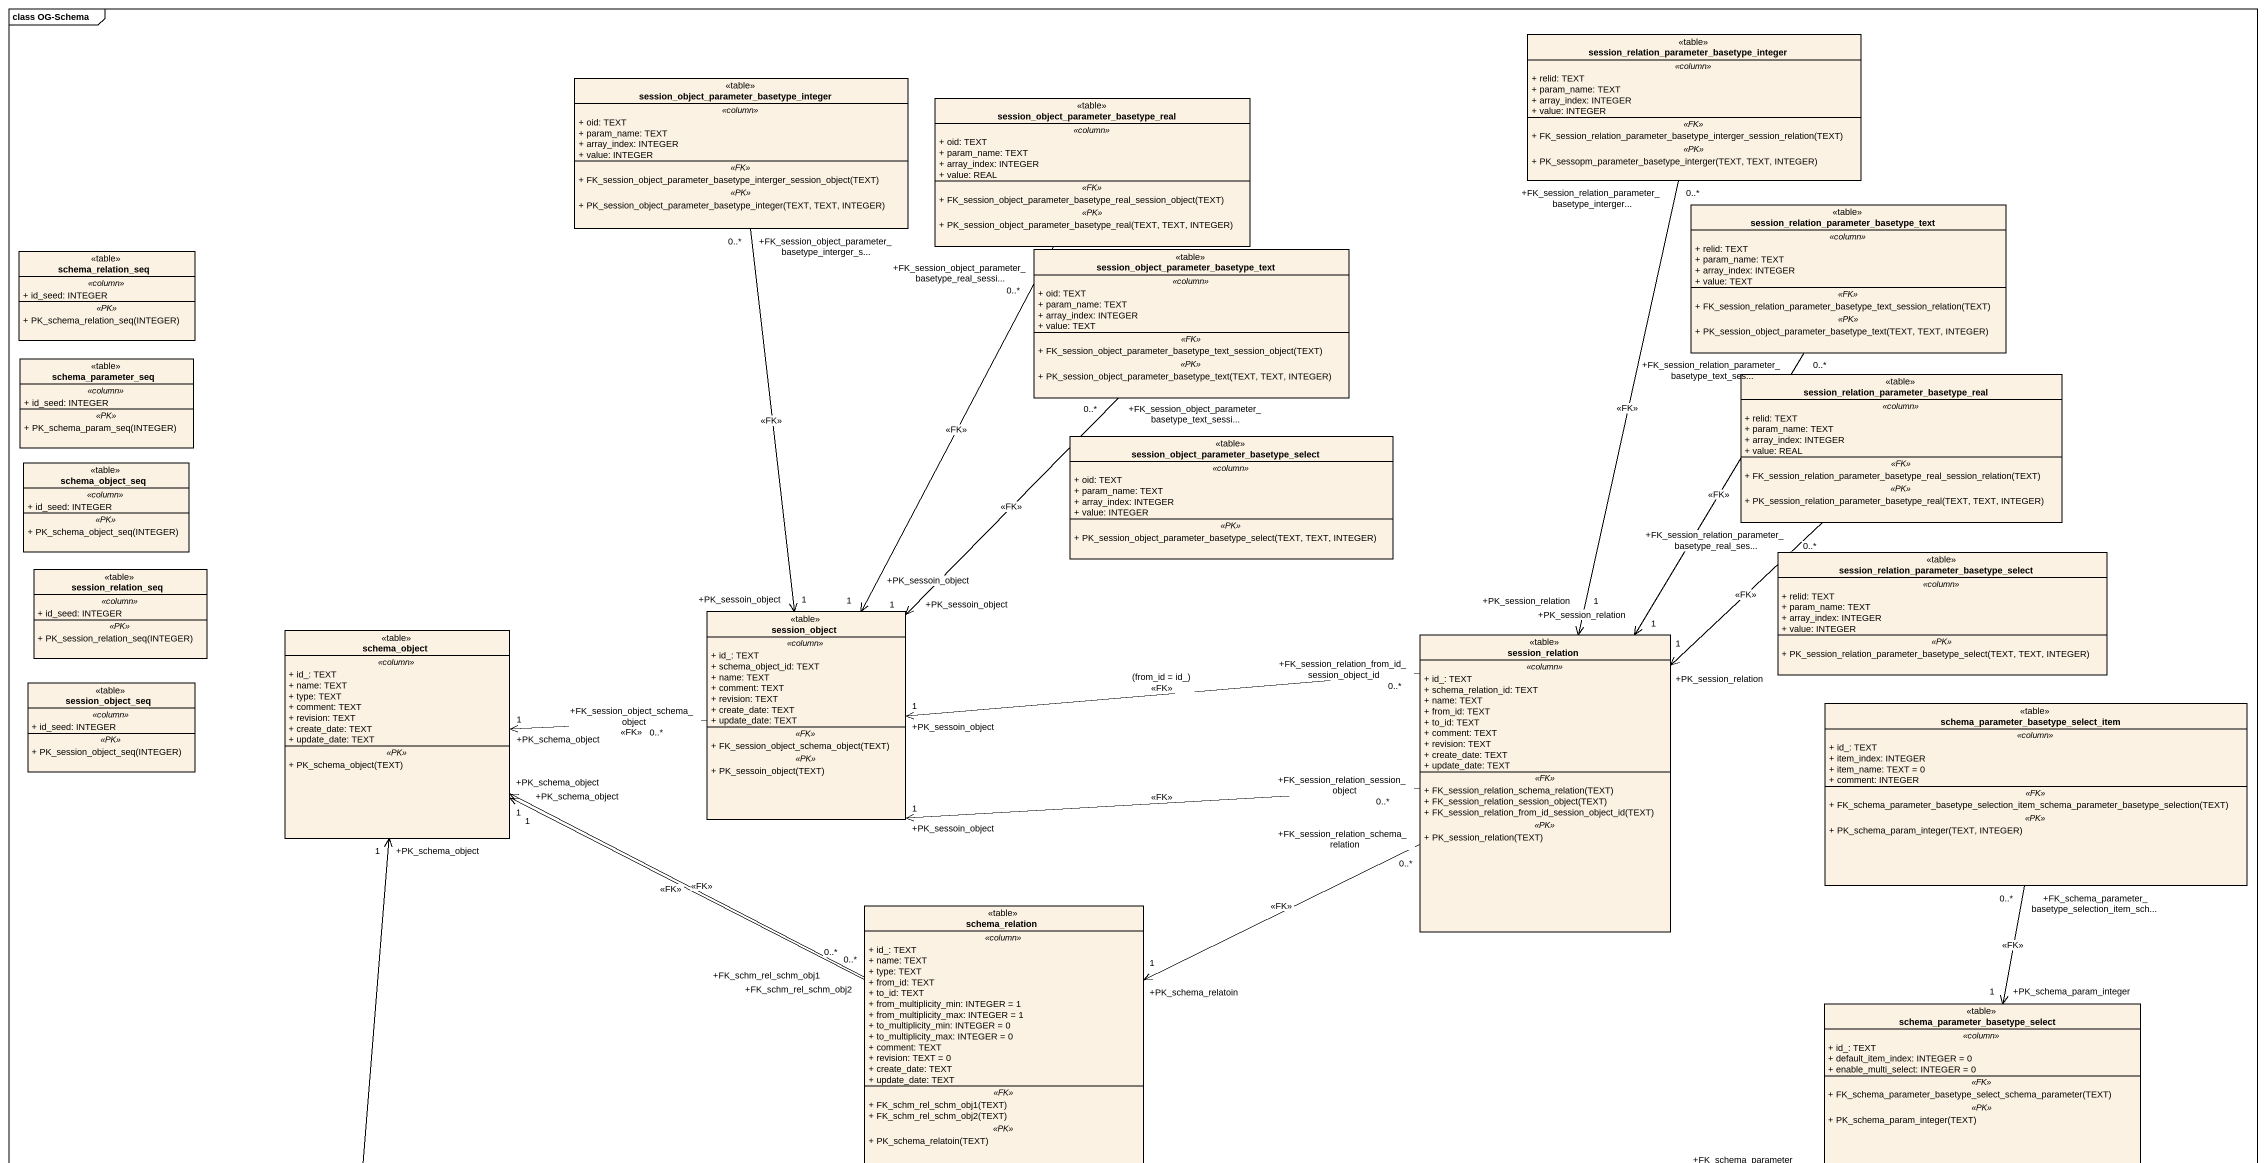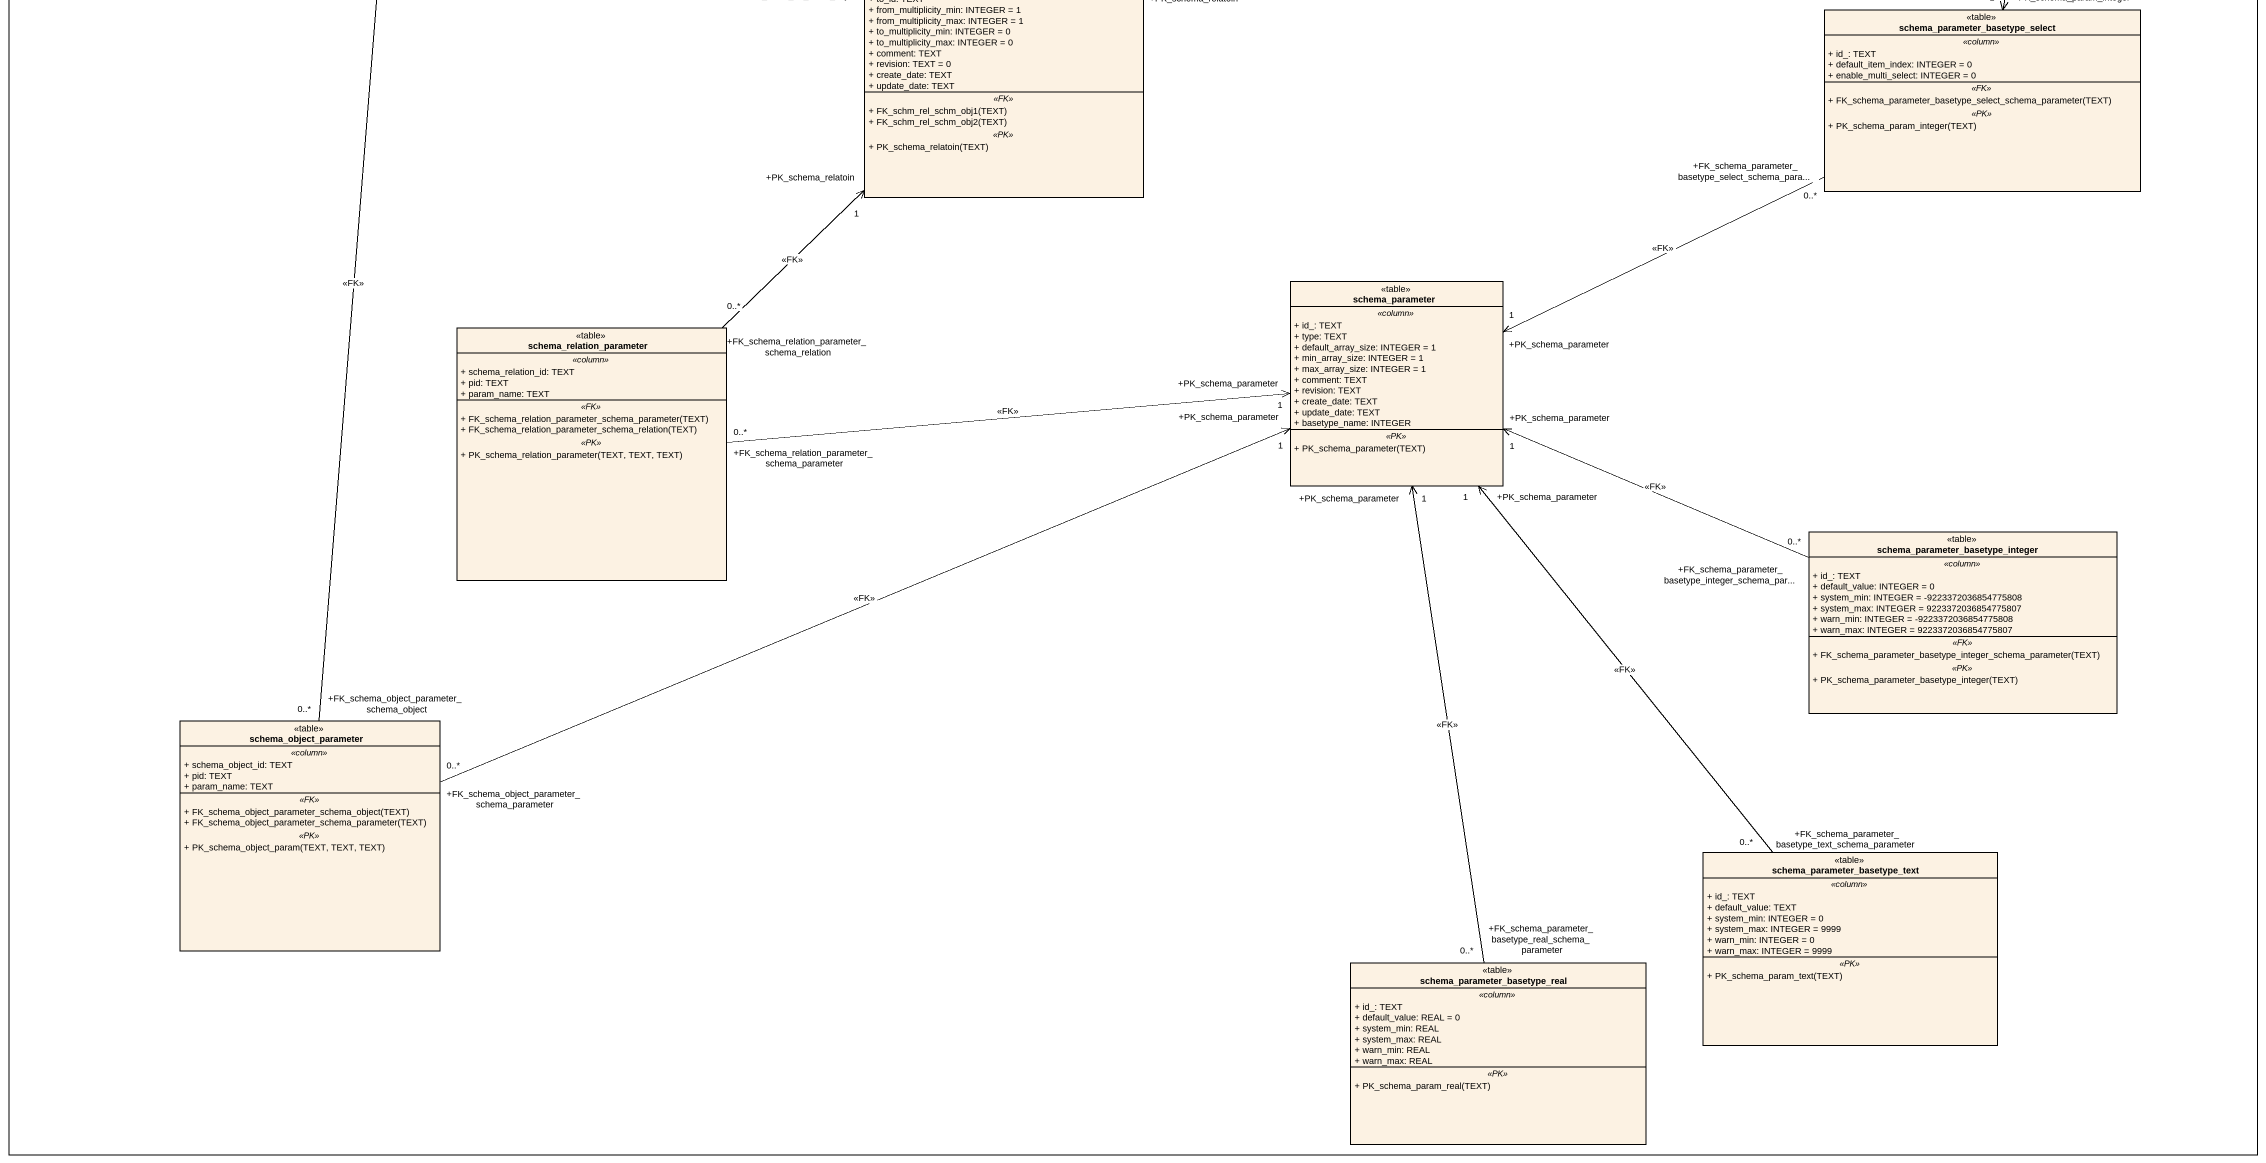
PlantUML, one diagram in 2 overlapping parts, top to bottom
@startuml
mainframe class OG-Schema
hide circle
hide empty members
skinparam classAttributeIconSize 0
class "session_relation_parameter_basetype_integer" as session_relation_parameter <<table>> {
  .. <<column>> ..
  + relid: TEXT
  + param_name: TEXT
  + array_index: INTEGER
  + value: INTEGER
  .. <<FK>> ..
  + FK_session_relation_parameter_basetype_interger_session_relation(TEXT)
  .. <<PK>> ..
  + PK_sessopm_parameter_basetype_interger(TEXT, TEXT, INTEGER)
}
class "session_object_parameter_basetype_integer" as session_object_parameter <<table>> {
  .. <<column>> ..
  + oid: TEXT
  + param_name: TEXT
  + array_index: INTEGER
  + value: INTEGER
  .. <<FK>> ..
  + FK_session_object_parameter_basetype_interger_session_object(TEXT)
  .. <<PK>> ..
  + PK_session_object_parameter_basetype_integer(TEXT, TEXT, INTEGER)
}
class "session_object_parameter_basetype_real" as session_object_parameter_2 <<table>> {
  .. <<column>> ..
  + oid: TEXT
  + param_name: TEXT
  + array_index: INTEGER
  + value: REAL
  .. <<FK>> ..
  + FK_session_object_parameter_basetype_real_session_object(TEXT)
  .. <<PK>> ..
  + PK_session_object_parameter_basetype_real(TEXT, TEXT, INTEGER)
}
class "session_relation_parameter_basetype_text" as session_relation_parameter_2 <<table>> {
  .. <<column>> ..
  + relid: TEXT
  + param_name: TEXT
  + array_index: INTEGER
  + value: TEXT
  .. <<FK>> ..
  + FK_session_relation_parameter_basetype_text_session_relation(TEXT)
  .. <<PK>> ..
  + PK_session_object_parameter_basetype_text(TEXT, TEXT, INTEGER)
}
class schema_relation_seq <<table>> {
  .. <<column>> ..
  + id_seed: INTEGER
  .. <<PK>> ..
  + PK_schema_relation_seq(INTEGER)
}
class "session_object_parameter_basetype_text" as session_object_parameter_3 <<table>> {
  .. <<column>> ..
  + oid: TEXT
  + param_name: TEXT
  + array_index: INTEGER
  + value: TEXT
  .. <<FK>> ..
  + FK_session_object_parameter_basetype_text_session_object(TEXT)
  .. <<PK>> ..
  + PK_session_object_parameter_basetype_text(TEXT, TEXT, INTEGER)
}
class schema_parameter_seq <<table>> {
  .. <<column>> ..
  + id_seed: INTEGER
  .. <<PK>> ..
  + PK_schema_param_seq(INTEGER)
}
class "session_relation_parameter_basetype_real" as session_relation_parameter_3 <<table>> {
  .. <<column>> ..
  + relid: TEXT
  + param_name: TEXT
  + array_index: INTEGER
  + value: REAL
  .. <<FK>> ..
  + FK_session_relation_parameter_basetype_real_session_relation(TEXT)
  .. <<PK>> ..
  + PK_session_relation_parameter_basetype_real(TEXT, TEXT, INTEGER)
}
class schema_object_seq <<table>> {
  .. <<column>> ..
  + id_seed: INTEGER
  .. <<PK>> ..
  + PK_schema_object_seq(INTEGER)
}
class "session_object_parameter_basetype_select" as session_object_parameter_4 <<table>> {
  .. <<column>> ..
  + oid: TEXT
  + param_name: TEXT
  + array_index: INTEGER
  + value: INTEGER
  .. <<PK>> ..
  + PK_session_object_parameter_basetype_select(TEXT, TEXT, INTEGER)
}
class session_relation_seq <<table>> {
  .. <<column>> ..
  + id_seed: INTEGER
  .. <<PK>> ..
  + PK_session_relation_seq(INTEGER)
}
class "session_relation_parameter_basetype_select" as session_relation_parameter_4 <<table>> {
  .. <<column>> ..
  + relid: TEXT
  + param_name: TEXT
  + array_index: INTEGER
  + value: INTEGER
  .. <<PK>> ..
  + PK_session_relation_parameter_basetype_select(TEXT, TEXT, INTEGER)
}
class session_object <<table>> {
  .. <<column>> ..
  + id_: TEXT
  + schema_object_id: TEXT
  + name: TEXT
  + comment: TEXT
  + revision: TEXT
  + create_date: TEXT
  + update_date: TEXT
  .. <<FK>> ..
  + FK_session_object_schema_object(TEXT)
  .. <<PK>> ..
  + PK_sessoin_object(TEXT)
}
class schema_object <<table>> {
  .. <<column>> ..
  + id_: TEXT
  + name: TEXT
  + type: TEXT
  + comment: TEXT
  + revision: TEXT
  + create_date: TEXT
  + update_date: TEXT
  .. <<PK>> ..
  + PK_schema_object(TEXT)
}
class session_relation <<table>> {
  .. <<column>> ..
  + id_: TEXT
  + schema_relation_id: TEXT
  + name: TEXT
  + from_id: TEXT
  + to_id: TEXT
  + comment: TEXT
  + revision: TEXT
  + create_date: TEXT
  + update_date: TEXT
  .. <<FK>> ..
  + FK_session_relation_schema_relation(TEXT)
  + FK_session_relation_session_object(TEXT)
  + FK_session_relation_from_id_session_object_id(TEXT)
  .. <<PK>> ..
  + PK_session_relation(TEXT)
}
class session_object_seq <<table>> {
  .. <<column>> ..
  + id_seed: INTEGER
  .. <<PK>> ..
  + PK_session_object_seq(INTEGER)
}
class "schema_parameter_basetype_select_item" as schema_parameter_basetype <<table>> {
  .. <<column>> ..
  + id_: TEXT
  + item_index: INTEGER
  + item_name: TEXT = 0
  + comment: INTEGER
  .. <<FK>> ..
  + FK_schema_parameter_basetype_selection_item_schema_parameter_basetype_selection(TEXT)
  .. <<PK>> ..
  + PK_schema_param_integer(TEXT, INTEGER)
}
class schema_relation <<table>> {
  .. <<column>> ..
  + id_: TEXT
  + name: TEXT
  + type: TEXT
  + from_id: TEXT
  + to_id: TEXT
  + from_multiplicity_min: INTEGER = 1
  + from_multiplicity_max: INTEGER = 1
  + to_multiplicity_min: INTEGER = 0
  + to_multiplicity_max: INTEGER = 0
  + comment: TEXT
  + revision: TEXT = 0
  + create_date: TEXT
  + update_date: TEXT
  .. <<FK>> ..
  + FK_schm_rel_schm_obj1(TEXT)
  + FK_schm_rel_schm_obj2(TEXT)
  .. <<PK>> ..
  + PK_schema_relatoin(TEXT)
}
class "schema_parameter_basetype_select" as schema_parameter_basetype_2 <<table>> {
  .. <<column>> ..
  + id_: TEXT
  + default_item_index: INTEGER = 0
  + enable_multi_select: INTEGER = 0
  .. <<FK>> ..
  + FK_schema_parameter_basetype_select_schema_parameter(TEXT)
  .. <<PK>> ..
  + PK_schema_param_integer(TEXT)
}
class schema_parameter <<table>> {
  .. <<column>> ..
  + id_: TEXT
  + type: TEXT
  + default_array_size: INTEGER = 1
  + min_array_size: INTEGER = 1
  + max_array_size: INTEGER = 1
  + comment: TEXT
  + revision: TEXT
  + create_date: TEXT
  + update_date: TEXT
  + basetype_name: INTEGER
  .. <<PK>> ..
  + PK_schema_parameter(TEXT)
}
class schema_relation_parameter <<table>> {
  .. <<column>> ..
  + schema_relation_id: TEXT
  + pid: TEXT
  + param_name: TEXT
  .. <<FK>> ..
  + FK_schema_relation_parameter_schema_parameter(TEXT)
  + FK_schema_relation_parameter_schema_relation(TEXT)
  .. <<PK>> ..
  + PK_schema_relation_parameter(TEXT, TEXT, TEXT)
}
class "schema_parameter_basetype_integer" as schema_parameter_basetype_3 <<table>> {
  .. <<column>> ..
  + id_: TEXT
  + default_value: INTEGER = 0
  + system_min: INTEGER = -9223372036854775808
  + system_max: INTEGER = 9223372036854775807
  + warn_min: INTEGER = -9223372036854775808
  + warn_max: INTEGER = 9223372036854775807
  .. <<FK>> ..
  + FK_schema_parameter_basetype_integer_schema_parameter(TEXT)
  .. <<PK>> ..
  + PK_schema_parameter_basetype_integer(TEXT)
}
class schema_object_parameter <<table>> {
  .. <<column>> ..
  + schema_object_id: TEXT
  + pid: TEXT
  + param_name: TEXT
  .. <<FK>> ..
  + FK_schema_object_parameter_schema_object(TEXT)
  + FK_schema_object_parameter_schema_parameter(TEXT)
  .. <<PK>> ..
  + PK_schema_object_param(TEXT, TEXT, TEXT)
}
class "schema_parameter_basetype_text" as schema_parameter_basetype_4 <<table>> {
  .. <<column>> ..
  + id_: TEXT
  + default_value: TEXT
  + system_min: INTEGER = 0
  + system_max: INTEGER = 9999
  + warn_min: INTEGER = 0
  + warn_max: INTEGER = 9999
  .. <<PK>> ..
  + PK_schema_param_text(TEXT)
}
class "schema_parameter_basetype_real" as schema_parameter_basetype_5 <<table>> {
  .. <<column>> ..
  + id_: TEXT
  + default_value: REAL = 0
  + system_min: REAL
  + system_max: REAL
  + warn_min: REAL
  + warn_max: REAL
  .. <<PK>> ..
  + PK_schema_param_real(TEXT)
}
session_relation_parameter "+FK_session_relation_parameter_basetype_interger...\n0..*" --> "+PK_session_relation\n1" session_relation : <<FK>>
session_object_parameter "+FK_session_object_parameter_basetype_interger_s...\n0..*" --> "+PK_sessoin_object\n1" session_object : <<FK>>
session_object_parameter_2 "+FK_session_object_parameter_basetype_real_sessi...\n0..*" --> "+PK_sessoin_object\n1" session_object : <<FK>>
session_relation_parameter_2 "+FK_session_relation_parameter_basetype_text_ses...\n0..*" --> "+PK_session_relation\n1" session_relation : <<FK>>
session_object_parameter_3 "+FK_session_object_parameter_basetype_text_sessi...\n0..*" --> "+PK_sessoin_object\n1" session_object : <<FK>>
session_relation_parameter_3 "+FK_session_relation_parameter_basetype_real_ses...\n0..*" --> "+PK_session_relation\n1" session_relation : <<FK>>
session_object "+FK_session_object_schema_object\n0..*" -left-> "+PK_schema_object\n1" schema_object : <<FK>>
session_relation "+FK_session_relation_from_id_session_object_id\n0..*" -left-> "+PK_sessoin_object\n1" session_object : (from_id = id_)\n<<FK>>
session_relation "+FK_session_relation_session_object\n0..*" -left-> "+PK_sessoin_object\n1" session_object : <<FK>>
session_relation "+FK_session_relation_schema_relation\n0..*" -left-> "+PK_schema_relatoin\n1" schema_relation : <<FK>>
schema_parameter_basetype "+FK_schema_parameter_basetype_selection_item_sch...\n0..*" --> "+PK_schema_param_integer\n1" schema_parameter_basetype_2 : <<FK>>
schema_relation "+FK_schm_rel_schm_obj2\n0..*" -left-> "+PK_schema_object\n1" schema_object : <<FK>>
schema_relation "+FK_schm_rel_schm_obj1\n0..*" -left-> "+PK_schema_object\n1" schema_object : <<FK>>
schema_parameter_basetype_2 "+FK_schema_parameter_basetype_select_schema_para...\n0..*" -left-> "+PK_schema_parameter\n1" schema_parameter : <<FK>>
schema_relation_parameter "+FK_schema_relation_parameter_schema_relation\n0..*" -up-> "+PK_schema_relatoin\n1" schema_relation : <<FK>>
schema_relation_parameter "+FK_schema_relation_parameter_schema_parameter\n0..*" -right-> "+PK_schema_parameter\n1" schema_parameter : <<FK>>
schema_parameter_basetype_3 "+FK_schema_parameter_basetype_integer_schema_par...\n0..*" -left-> "+PK_schema_parameter\n1" schema_parameter : <<FK>>
schema_object_parameter "+FK_schema_object_parameter_schema_object\n0..*" -up-> "+PK_schema_object\n1" schema_object : <<FK>>
schema_object_parameter "+FK_schema_object_parameter_schema_parameter\n0..*" -right-> "+PK_schema_parameter\n1" schema_parameter : <<FK>>
schema_parameter_basetype_4 "+FK_schema_parameter_basetype_text_schema_parameter\n0..*" -up-> "+PK_schema_parameter\n1" schema_parameter : <<FK>>
schema_parameter_basetype_5 "+FK_schema_parameter_basetype_real_schema_parameter\n0..*" -up-> "+PK_schema_parameter\n1" schema_parameter : <<FK>>
@enduml
